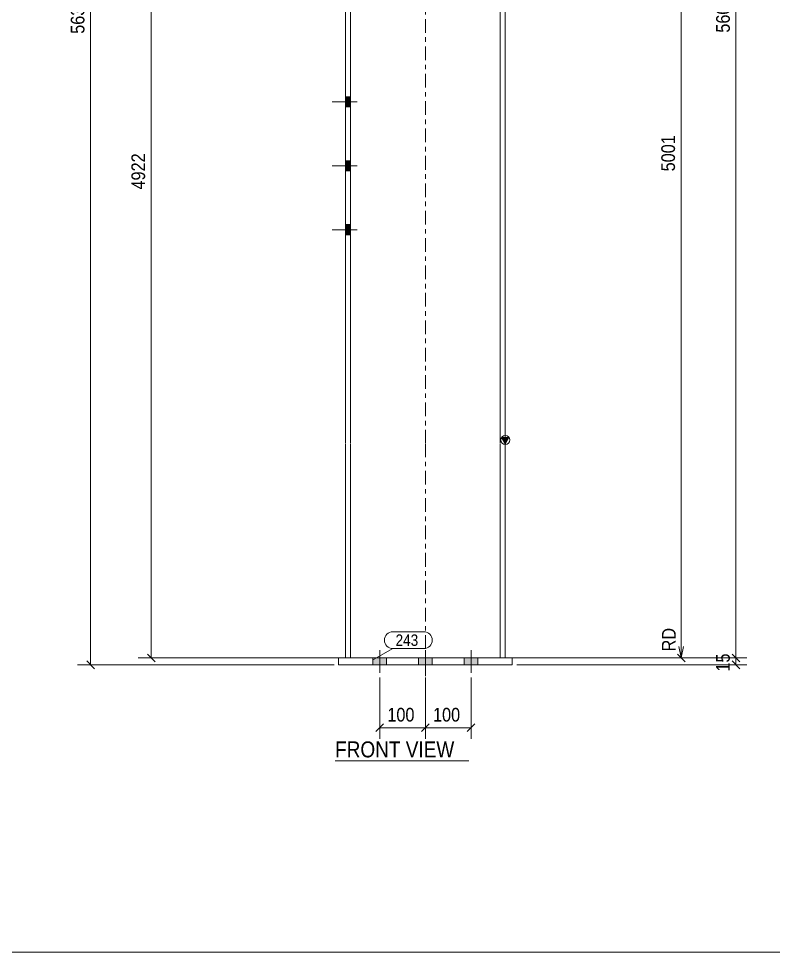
# Model space of a CAD drawing. Header units: millimetres. Extents: x 2 to 579, y 1 to 405.
# Drawn here: x 167.6 to 332.8, y 5 to 209.5 of the extents above; entities that cross this region are included whole.
import ezdxf

# ---------------------------------------------------------------- set-up
doc = ezdxf.new("R2010")
doc.units = ezdxf.units.MM
for name, pattern in [('XKITLINE00', [0]), ('XKITLINE01', [4, 1, -1, 1, -1]), ('XKITLINE03', [6, 3, -1, 1, -1])]:
    doc.linetypes.add(name, pattern=pattern)
for name, color, linetype, lineweight in [('Bolt', 3, 'Continuous', 0), ('Dimensions', 7, 'Continuous', 0), ('DrawingSheet', 5, 'Continuous', 0), ('OtherObjectType', 7, 'Continuous', 0), ('Part', 2, 'Continuous', 0), ('PartMark', 7, 'Continuous', 0)]:
    doc.layers.add(name, color=color, linetype=linetype, lineweight=lineweight)
doc.styles.add('ARIAL', font='ARIAL.TTF')

# ---------------------------------------------------------------- blocks, each defined once
blk = doc.blocks.new('*A5')
at = {"layer": 'Bolt'}
for points in [[(240.22, 190.19), (239.12, 190.19), (239.12, 192.39), (240.22, 192.39)], [(240.22, 190.19), (239.12, 190.19), (239.12, 192.39), (240.22, 192.39)], [(240.22, 176.19), (239.12, 176.19), (239.12, 178.39), (240.22, 178.39)], [(240.22, 176.19), (239.12, 176.19), (239.12, 178.39), (240.22, 178.39)], [(240.22, 162.19), (239.12, 162.19), (239.12, 164.39), (240.22, 164.39)], [(240.22, 162.19), (239.12, 162.19), (239.12, 164.39), (240.22, 164.39)]]:
    blk.add_hatch(color=3, dxfattribs=at).paths.add_polyline_path(points, flags=17)
at = {"layer": 'Bolt', "color": 3, "linetype": 'XKITLINE00', "lineweight": 0}
for p, q in [((240.22, 192.39), (239.12, 192.39)), ((240.22, 192.39), (239.12, 192.39)), ((241.72, 191.29), (236.22, 191.29)), ((241.72, 191.29), (236.22, 191.29)), ((240.22, 190.19), (239.12, 190.19)), ((240.22, 190.19), (239.12, 190.19)), ((240.22, 178.39), (239.12, 178.39)), ((240.22, 178.39), (239.12, 178.39)), ((241.72, 177.29), (236.22, 177.29)), ((241.72, 177.29), (236.22, 177.29)), ((240.22, 176.19), (239.12, 176.19)), ((240.22, 176.19), (239.12, 176.19)), ((240.22, 164.39), (239.12, 164.39)), ((240.22, 164.39), (239.12, 164.39)), ((241.72, 163.29), (236.22, 163.29)), ((241.72, 163.29), (236.22, 163.29)), ((240.22, 162.19), (239.12, 162.19)), ((240.22, 162.19), (239.12, 162.19))]:
    blk.add_line(p, q, dxfattribs=at)
blk = doc.blocks.new('*A7')
at = {"layer": 'Bolt'}
for points in [[(248.12, 69.47), (248.12, 67.97), (245.12, 67.97), (245.12, 69.47)], [(248.12, 69.47), (248.12, 67.97), (245.12, 67.97), (245.12, 69.47)], [(258.12, 69.47), (258.12, 67.97), (255.12, 67.97), (255.12, 69.47)], [(258.12, 69.47), (258.12, 67.97), (255.12, 67.97), (255.12, 69.47)], [(268.12, 69.47), (268.12, 67.97), (265.12, 67.97), (265.12, 69.47)], [(268.12, 69.47), (268.12, 67.97), (265.12, 67.97), (265.12, 69.47)]]:
    blk.add_hatch(color=3, dxfattribs=at).paths.add_polyline_path(points, flags=17)
at = {"layer": 'Bolt', "color": 3, "linetype": 'XKITLINE00', "lineweight": 0}
for p, q in [((246.62, 71.22), (246.62, 66.22)), ((246.62, 71.22), (246.62, 66.22)), ((256.62, 71.22), (256.62, 66.22)), ((256.62, 71.22), (256.62, 66.22)), ((266.62, 71.22), (266.62, 66.22)), ((266.62, 71.22), (266.62, 66.22)), ((245.12, 69.47), (245.12, 67.97)), ((245.12, 69.47), (245.12, 67.97)), ((248.12, 69.47), (248.12, 67.97)), ((248.12, 69.47), (248.12, 67.97)), ((255.12, 69.47), (255.12, 67.97)), ((255.12, 69.47), (255.12, 67.97)), ((258.12, 69.47), (258.12, 67.97)), ((258.12, 69.47), (258.12, 67.97)), ((265.12, 69.47), (265.12, 67.97)), ((265.12, 69.47), (265.12, 67.97)), ((268.12, 69.47), (268.12, 67.97)), ((268.12, 69.47), (268.12, 67.97))]:
    blk.add_line(p, q, dxfattribs=at)
blk = doc.blocks.new('*A9')
at = {"layer": 'Part'}
blk.add_hatch(color=2, dxfattribs=at).paths.add_polyline_path([(273.32, 117.74), (274.92, 117.74), (274.12, 116.34)], flags=17)
at = {"layer": 'Part', "color": 2, "linetype": 'XKITLINE00', "lineweight": 0}
for p, q in [((239.12, 238.15), (239.12, 116.43)), ((240.22, 238.15), (240.22, 116.43)), ((273.02, 238.15), (273.02, 116.43)), ((274.12, 238.15), (274.12, 116.43)), ((274.12, 116.34), (273.32, 117.74)), ((273.32, 117.74), (274.92, 117.74)), ((274.92, 117.74), (274.12, 116.34)), ((239.12, 116.33), (239.12, 69.47)), ((240.22, 116.33), (240.22, 69.47)), ((273.02, 116.33), (273.02, 69.47)), ((274.12, 116.33), (274.12, 69.47))]:
    blk.add_line(p, q, dxfattribs=at)
at = {"layer": 'Part', "color": 7, "linetype": 'XKITLINE03', "lineweight": 0}
for p, q in [((256.62, 116.43), (256.62, 238.15)), ((256.62, 59.47), (256.62, 116.33))]:
    blk.add_line(p, q, dxfattribs=at)
at = {"layer": 'Part', "color": 7, "linetype": 'XKITLINE01', "lineweight": 0}
blk.add_line((274.12, 69.47), (239.12, 69.47), dxfattribs=at)
at = {"layer": 'Part', "color": 2, "linetype": 'XKITLINE00', "lineweight": 0}
blk.add_circle((274.12, 117.24), 1, dxfattribs=at)
blk = doc.blocks.new('*A13')
at = {"layer": 'Part', "color": 2, "linetype": 'XKITLINE00', "lineweight": 0}
for p, q in [((275.62, 69.47), (237.62, 69.47)), ((237.62, 69.47), (237.62, 67.97)), ((275.62, 67.97), (237.62, 67.97)), ((275.62, 69.47), (275.62, 67.97))]:
    blk.add_line(p, q, dxfattribs=at)
blk = doc.blocks.new('*A33')
at = {"layer": 'DrawingSheet', "color": 5, "linetype": 'XKITLINE00', "lineweight": 0}
blk.add_line((5, 5), (579, 5), dxfattribs=at)
blk = doc.blocks.new('*A44')
at = {"layer": 'Dimensions', "color": 7, "linetype": 'XKITLINE00', "lineweight": 0}
for p, q in [((183.34, 67.97), (183.34, 353.3)), ((236.62, 67.97), (180.49, 67.97)), ((182.49, 68.82), (184.18, 67.12))]:
    blk.add_line(p, q, dxfattribs=at)
at = {"layer": 'Dimensions', "color": 3}
blk.add_point((183.34, 67.97), dxfattribs=at)
at = {"layer": 'Dimensions', "color": 3, "style": 'ARIAL', "width": 0.85}
blk.add_text('5634', height=3, rotation=90.0002, dxfattribs=at).set_placement((181.99, 206.19))
blk = doc.blocks.new('*A45')
at = {"layer": 'Dimensions', "color": 7, "linetype": 'XKITLINE00', "lineweight": 0}
for p, q in [((323.78, 70.32), (325.47, 68.62)), ((275.12, 69.47), (327.02, 69.47)), ((276.62, 67.97), (327.02, 67.97)), ((323.78, 68.82), (325.47, 67.12)), ((324.62, 67.97), (324.62, 69.47))]:
    blk.add_line(p, q, dxfattribs=at)
at = {"layer": 'Dimensions', "color": 3}
for p in [(324.62, 69.47), (324.62, 67.97)]:
    blk.add_point(p, dxfattribs=at)
at = {"layer": 'Dimensions', "color": 3, "style": 'ARIAL', "width": 0.85}
blk.add_text('15', height=3, rotation=90.0002, dxfattribs=at).set_placement((323.27, 66.49))
blk = doc.blocks.new('*A46')
at = {"layer": 'Dimensions', "color": 7, "linetype": 'XKITLINE00', "lineweight": 0}
for p, q in [((324.62, 69.47), (324.62, 352.31)), ((323.78, 70.32), (325.47, 68.62)), ((275.12, 69.47), (327.02, 69.47))]:
    blk.add_line(p, q, dxfattribs=at)
at = {"layer": 'Dimensions', "color": 3}
blk.add_point((324.62, 69.47), dxfattribs=at)
at = {"layer": 'Dimensions', "color": 3, "style": 'ARIAL', "width": 0.85}
blk.add_text('5609', height=3, rotation=90.0002, dxfattribs=at).set_placement((323.27, 206.44))
blk = doc.blocks.new('*A48')
at = {"layer": 'Dimensions', "color": 7, "linetype": 'XKITLINE00', "lineweight": 0}
for p, q in [((196.62, 69.47), (196.62, 283.61)), ((195.78, 70.32), (197.47, 68.62)), ((238.12, 69.47), (193.77, 69.47))]:
    blk.add_line(p, q, dxfattribs=at)
at = {"layer": 'Dimensions', "color": 3}
blk.add_point((196.62, 69.47), dxfattribs=at)
at = {"layer": 'Dimensions', "color": 3, "style": 'ARIAL', "width": 0.85}
blk.add_text('4922', height=3, rotation=90.0002, dxfattribs=at).set_placement((195.27, 172.09))
blk = doc.blocks.new('*A51')
at = {"layer": 'Dimensions', "color": 7, "linetype": 'XKITLINE00', "lineweight": 0}
for p, q in [((312.62, 69.47), (312.62, 291.55)), ((312.62, 76.69), (312.62, 69.47)), ((312.12, 71.97), (312.62, 69.47)), ((313.12, 71.97), (312.62, 69.47)), ((311.78, 70.32), (313.47, 68.62)), ((275.12, 69.47), (315.02, 69.47)), ((275.12, 69.47), (315.02, 69.47))]:
    blk.add_line(p, q, dxfattribs=at)
at = {"layer": 'Dimensions', "color": 3}
blk.add_point((312.62, 69.47), dxfattribs=at)
at = {"layer": 'Dimensions', "color": 7}
blk.add_point((312.62, 69.47), dxfattribs=at)
at = {"layer": 'Dimensions', "color": 3, "style": 'ARIAL', "width": 0.85}
for s, p in [('5001', (311.27, 176.06)), ('RD', (311.42, 70.91))]:
    blk.add_text(s, height=3, rotation=90.0002, dxfattribs=at).set_placement(p)
blk = doc.blocks.new('*A58')
at = {"layer": 'Dimensions', "color": 7, "linetype": 'XKITLINE00', "lineweight": 0}
for p, q in [((246.62, 65.22), (246.62, 51.8)), ((256.62, 65.22), (256.62, 51.8)), ((247.47, 55.05), (245.78, 53.35)), ((246.62, 54.2), (256.62, 54.2)), ((257.47, 55.05), (255.78, 53.35))]:
    blk.add_line(p, q, dxfattribs=at)
at = {"layer": 'Dimensions', "color": 3}
for p in [(246.62, 54.2), (256.62, 54.2)]:
    blk.add_point(p, dxfattribs=at)
at = {"layer": 'Dimensions', "color": 3, "style": 'ARIAL', "width": 0.85}
blk.add_text('100', height=3, dxfattribs=at).set_placement((248.29, 55.55))
blk = doc.blocks.new('*A59')
at = {"layer": 'Dimensions', "color": 7, "linetype": 'XKITLINE00', "lineweight": 0}
for p, q in [((256.62, 65.22), (256.62, 51.8)), ((266.62, 65.22), (266.62, 51.8)), ((257.47, 55.05), (255.78, 53.35)), ((256.62, 54.2), (266.62, 54.2)), ((267.47, 55.05), (265.78, 53.35))]:
    blk.add_line(p, q, dxfattribs=at)
at = {"layer": 'Dimensions', "color": 3}
for p in [(256.62, 54.2), (266.62, 54.2)]:
    blk.add_point(p, dxfattribs=at)
at = {"layer": 'Dimensions', "color": 3, "style": 'ARIAL', "width": 0.85}
blk.add_text('100', height=3, dxfattribs=at).set_placement((258.29, 55.55))
blk = doc.blocks.new('*A65')
at = {"layer": 'PartMark', "color": 7, "linetype": 'XKITLINE00', "lineweight": 0}
for p, q in [((249.5, 75.23), (256.26, 75.23)), ((245.25, 69.14), (249.5, 71.53)), ((249.5, 71.53), (256.26, 71.53))]:
    blk.add_line(p, q, dxfattribs=at)
for centre, start, end in [((249.5, 73.38), 90, 270), ((256.26, 73.38), 270, 90)]:
    blk.add_arc(centre, 1.85, start, end, dxfattribs=at)
at = {"layer": 'PartMark', "color": 3, "style": 'ARIAL', "width": 0.85}
blk.add_text('243', height=2.5, dxfattribs=at).set_placement((250.1, 72.13))
blk = doc.blocks.new('*A70')
at = {"layer": 'OtherObjectType', "color": 7, "linetype": 'XKITLINE00', "lineweight": 0}
blk.add_line((236.86, 46.95), (266.15, 46.95), dxfattribs=at)
at = {"layer": 'OtherObjectType', "color": 7, "style": 'ARIAL', "width": 0.85}
blk.add_text('FRONT VIEW', height=3.5, dxfattribs=at).set_placement((236.86, 47.7))

msp = doc.modelspace()

# ---------------------------------------------------------------- block references
at = {"lineweight": 0}
for name in ['*A33', '*A44', '*A46', '*A51', '*A48', '*A5', '*A65', '*A7', '*A45', '*A13', '*A58', '*A59', '*A70']:
    msp.add_blockref(name, (0, 0), dxfattribs=at)
at = {"layer": 'Part', "lineweight": 0}
msp.add_blockref('*A9', (0, 0), dxfattribs=at)

doc.saveas('drawing.dxf')
